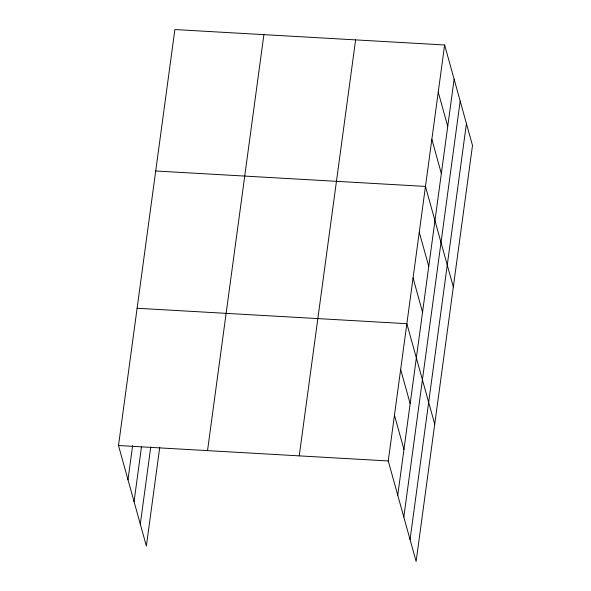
<?xml version="1.0" encoding="UTF-8"?>
<svg xmlns="http://www.w3.org/2000/svg" width="591" height="591" viewBox="0 0 591 591"><rect width="100%" height="100%" fill="white"/><g stroke="black" fill="none" stroke-linecap="round" stroke-linejoin="round"><path stroke-width="0.89" d="M159.747 447.321L146.369 546.018L118.503 445.533L174.877 29.55L444.631 44.982L472.497 145.467L416.123 561.45L388.257 460.965L444.631 44.982M127.996 479.759L132.613 445.666M134.061 501.626L141.478 446.892M140.303 524.151L150.764 446.988M207.522 450.63L263.896 34.647M299.238 455.875L355.612 39.892M397.75 495.192L454.124 79.209M403.816 517.059L460.182 101.076M410.058 539.583L466.432 123.6M155.706 170.984L425.461 186.416L453.327 286.901M137.105 308.258L406.859 323.691L434.725 424.175M118.503 445.533L388.257 460.965M438.241 92.13L447.734 126.356M431.851 139.277L441.344 173.503M419.263 232.174L428.756 266.401M413.065 277.933L422.55 312.159M400.661 369.449L410.154 403.675M394.463 415.207L403.948 449.433"/></g></svg>
